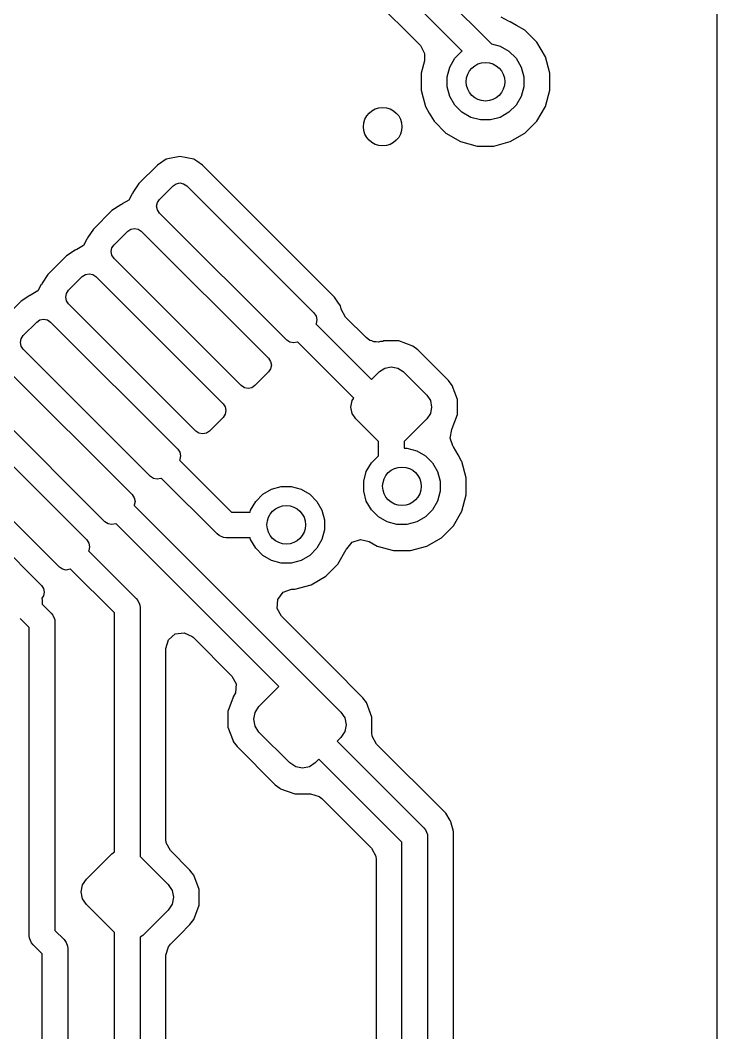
# Model space of a CAD drawing. Extents: x 2.65 to 6.49, y -4.64 to -1.62.
# Drawn here: x 6.2728 to 6.4862, y -3.2187 to -2.9083 of the extents above; entities that cross this region are included whole.
import ezdxf

# ---------------------------------------------------------------- set-up
doc = ezdxf.new("R2010")
doc.units = 0
doc.header["$MEASUREMENT"] = 0
doc.layers.add('BLACK', color=7, linetype='CONTINUOUS')

msp = doc.modelspace()

# ---------------------------------------------------------------- linework, layer by layer
at = {"layer": 'BLACK', "linetype": 'CONTINUOUS'}
for p, q in [((6.4862, -1.73242), (6.4862, -4.52742)), ((6.38554, -2.88391), (6.41716, -2.91552)), ((6.40824, -2.91775), (6.37882, -2.88833)), ((6.37214, -2.89281), (6.3954, -2.91607)), ((6.42236, -2.90864), (6.42017, -2.90738)), ((6.42296, -2.9088), (6.42236, -2.90864)), ((6.42486, -2.9099), (6.42296, -2.9088)), ((6.42296, -2.9088), (6.42296, -2.9088)), ((6.42745, -2.9114), (6.42486, -2.9099)), ((6.43112, -2.91507), (6.42745, -2.9114)), ((6.3954, -2.91607), (6.39672, -2.91848)), ((6.41716, -2.91552), (6.41987, -2.91625)), ((6.41987, -2.91625), (6.42254, -2.9178)), ((6.43372, -2.91956), (6.43112, -2.91507)), ((6.39672, -2.91848), (6.39666, -2.92078)), ((6.40444, -2.92265), (6.40598, -2.91998)), ((6.40598, -2.91998), (6.40816, -2.9178)), ((6.40816, -2.9178), (6.40824, -2.91775)), ((6.42254, -2.9178), (6.42472, -2.91998)), ((6.42472, -2.91998), (6.42627, -2.92265)), ((6.43506, -2.92457), (6.43372, -2.91956)), ((6.39666, -2.92078), (6.39565, -2.92457)), ((6.40364, -2.92562), (6.40444, -2.92265)), ((6.42627, -2.92265), (6.42706, -2.92562)), ((6.39565, -2.92457), (6.39565, -2.92457)), ((6.39565, -2.92457), (6.39565, -2.92976)), ((6.40364, -2.92871), (6.40364, -2.92562)), ((6.42706, -2.92562), (6.42706, -2.92871)), ((6.43506, -2.92976), (6.43506, -2.92457)), ((6.39565, -2.92976), (6.39628, -2.93211)), ((6.40444, -2.93169), (6.40364, -2.92871)), ((6.42706, -2.92871), (6.42627, -2.93169)), ((6.43372, -2.93477), (6.43506, -2.92976)), ((6.39628, -2.93211), (6.39699, -2.93477)), ((6.40598, -2.93436), (6.40444, -2.93169)), ((6.42627, -2.93169), (6.42472, -2.93436)), ((6.39699, -2.93477), (6.39815, -2.93677)), ((6.40816, -2.93654), (6.40598, -2.93436)), ((6.42472, -2.93436), (6.42254, -2.93654)), ((6.43112, -2.93926), (6.43372, -2.93477)), ((6.39815, -2.93677), (6.39959, -2.93926)), ((6.41083, -2.93808), (6.40816, -2.93654)), ((6.41381, -2.93888), (6.41083, -2.93808)), ((6.4169, -2.93888), (6.41381, -2.93888)), ((6.41987, -2.93808), (6.4169, -2.93888)), ((6.42254, -2.93654), (6.41987, -2.93808)), ((6.39959, -2.93926), (6.40326, -2.94293)), ((6.42745, -2.94293), (6.43112, -2.93926)), ((6.40326, -2.94293), (6.40775, -2.94553)), ((6.42296, -2.94553), (6.42745, -2.94293)), ((6.40775, -2.94553), (6.41276, -2.94687)), ((6.41276, -2.94687), (6.41276, -2.94687)), ((6.41276, -2.94687), (6.41795, -2.94687)), ((6.41795, -2.94687), (6.42296, -2.94553)), ((6.41795, -2.94687), (6.41795, -2.94687)), ((6.31752, -2.95093), (6.31484, -2.95272)), ((6.32175, -2.95009), (6.31752, -2.95093)), ((6.31752, -2.95093), (6.31752, -2.95093)), ((6.32599, -2.95093), (6.32175, -2.95009)), ((6.32175, -2.95009), (6.32175, -2.95009)), ((6.32689, -2.95154), (6.32599, -2.95093)), ((6.32599, -2.95093), (6.32599, -2.95093)), ((6.32867, -2.95272), (6.32689, -2.95154)), ((6.31484, -2.95272), (6.30915, -2.95841)), ((6.31484, -2.95272), (6.31484, -2.95272)), ((6.36915, -2.99321), (6.32867, -2.95272)), ((6.32867, -2.95272), (6.32867, -2.95272)), ((6.30915, -2.95841), (6.30736, -2.96109)), ((6.30915, -2.95841), (6.30915, -2.95841)), ((6.31549, -2.96324), (6.31967, -2.95906)), ((6.31967, -2.95906), (6.32062, -2.95842)), ((6.32062, -2.95842), (6.32175, -2.9582)), ((6.32175, -2.9582), (6.32288, -2.95842)), ((6.32288, -2.95842), (6.32384, -2.95906)), ((6.32384, -2.95906), (6.36282, -2.99804)), ((6.3061, -2.96347), (6.30404, -2.96464)), ((6.30712, -2.96151), (6.3061, -2.96347)), ((6.30718, -2.96154), (6.30712, -2.96151)), ((6.30736, -2.96109), (6.30718, -2.96154)), ((6.31485, -2.96419), (6.31549, -2.96324)), ((6.30092, -2.96664), (6.29523, -2.97233)), ((6.3036, -2.96485), (6.30092, -2.96664)), ((6.30361, -2.96485), (6.3036, -2.96485)), ((6.30371, -2.96483), (6.30361, -2.96485)), ((6.30383, -2.96475), (6.30371, -2.96483)), ((6.30405, -2.96467), (6.30383, -2.96475)), ((6.30404, -2.96464), (6.30405, -2.96467)), ((6.31462, -2.96532), (6.31485, -2.96419)), ((6.31485, -2.96645), (6.31462, -2.96532)), ((6.31549, -2.96741), (6.31485, -2.96645)), ((6.35446, -3.00639), (6.31549, -2.96741)), ((6.29523, -2.97233), (6.29344, -2.97501)), ((6.29523, -2.97233), (6.29523, -2.97233)), ((6.30157, -2.97716), (6.30575, -2.97298)), ((6.30575, -2.97298), (6.3067, -2.97234)), ((6.3067, -2.97234), (6.30783, -2.97212)), ((6.30783, -2.97212), (6.30896, -2.97234)), ((6.30896, -2.97234), (6.30992, -2.97298)), ((6.30992, -2.97298), (6.3489, -3.01195)), ((6.2932, -2.97543), (6.29218, -2.97738)), ((6.29326, -2.97546), (6.2932, -2.97543)), ((6.29344, -2.97501), (6.29326, -2.97546)), ((6.28968, -2.97877), (6.287, -2.98056)), ((6.28969, -2.97877), (6.28968, -2.97877)), ((6.28979, -2.97875), (6.28969, -2.97877)), ((6.28991, -2.97867), (6.28979, -2.97875)), ((6.29013, -2.97859), (6.28991, -2.97867)), ((6.29218, -2.97738), (6.29012, -2.97856)), ((6.29012, -2.97856), (6.29013, -2.97859)), ((6.30071, -2.97924), (6.30093, -2.97811)), ((6.30093, -2.98037), (6.30071, -2.97924)), ((6.30093, -2.97811), (6.30157, -2.97716)), ((6.287, -2.98056), (6.28131, -2.98625)), ((6.30157, -2.98133), (6.30093, -2.98037)), ((6.34054, -3.02031), (6.30157, -2.98133)), ((6.28131, -2.98625), (6.27952, -2.98893)), ((6.28765, -2.99108), (6.29183, -2.9869)), ((6.29183, -2.9869), (6.29278, -2.98626)), ((6.29278, -2.98626), (6.29391, -2.98603)), ((6.29391, -2.98603), (6.29504, -2.98626)), ((6.29504, -2.98626), (6.296, -2.9869)), ((6.296, -2.9869), (6.33498, -3.02587)), ((6.27826, -2.9913), (6.2762, -2.99248)), ((6.27928, -2.98935), (6.27826, -2.9913)), ((6.27934, -2.98938), (6.27928, -2.98935)), ((6.27952, -2.98893), (6.27934, -2.98938)), ((6.28701, -2.99203), (6.28765, -2.99108)), ((6.27308, -2.99448), (6.26739, -3.00017)), ((6.27576, -2.99269), (6.27308, -2.99448)), ((6.27577, -2.99269), (6.27576, -2.99269)), ((6.27587, -2.99267), (6.27577, -2.99269)), ((6.27599, -2.99259), (6.27587, -2.99267)), ((6.27621, -2.99251), (6.27599, -2.99259)), ((6.2762, -2.99248), (6.27621, -2.99251)), ((6.28679, -2.99316), (6.28701, -2.99203)), ((6.28701, -2.99429), (6.28679, -2.99316)), ((6.28765, -2.99525), (6.28701, -2.99429)), ((6.37016, -2.99472), (6.36915, -2.99321)), ((6.36915, -2.99321), (6.36915, -2.99321)), ((6.37095, -2.99589), (6.37016, -2.99472)), ((6.32663, -3.03423), (6.28765, -2.99525)), ((6.36282, -2.99804), (6.36346, -2.99899)), ((6.37113, -2.99681), (6.37095, -2.99589)), ((6.37114, -2.99689), (6.37113, -2.99681)), ((6.37246, -2.9993), (6.37114, -2.99689)), ((6.27373, -3.00499), (6.27791, -3.00082)), ((6.27791, -3.00082), (6.27887, -3.00018)), ((6.27887, -3.00018), (6.28, -2.99995)), ((6.28, -2.99995), (6.28113, -3.00018)), ((6.28113, -3.00018), (6.28208, -3.00082)), ((6.28208, -3.00082), (6.32106, -3.03979)), ((6.36346, -3.00125), (6.36337, -3.00138)), ((6.36346, -2.99899), (6.36368, -3.00012)), ((6.36368, -3.00012), (6.36346, -3.00125)), ((6.37877, -3.00561), (6.37246, -2.9993)), ((6.36337, -3.00138), (6.38045, -3.01846)), ((6.27287, -3.00708), (6.27309, -3.00595)), ((6.27309, -3.00821), (6.27287, -3.00708)), ((6.27309, -3.00595), (6.27373, -3.00499)), ((6.35542, -3.00703), (6.35446, -3.00639)), ((6.35655, -3.00725), (6.35542, -3.00703)), ((6.35768, -3.00703), (6.35655, -3.00725)), ((6.35781, -3.00694), (6.35768, -3.00703)), ((6.37504, -3.02418), (6.35781, -3.00694)), ((6.37988, -3.00645), (6.37877, -3.00561)), ((6.38054, -3.00659), (6.37988, -3.00645)), ((6.38115, -3.00692), (6.38054, -3.00659)), ((6.38187, -3.00688), (6.38115, -3.00692)), ((6.38257, -3.00703), (6.38187, -3.00688)), ((6.38321, -3.00679), (6.38257, -3.00703)), ((6.38389, -3.00675), (6.38321, -3.00679)), ((6.38421, -3.00663), (6.38389, -3.00675)), ((6.3888, -3.00663), (6.38421, -3.00663)), ((6.39311, -3.0082), (6.3888, -3.00663)), ((6.27373, -3.00917), (6.27309, -3.00821)), ((6.31271, -3.04814), (6.27373, -3.00917)), ((6.39462, -3.00937), (6.39311, -3.0082)), ((6.39311, -3.0082), (6.39311, -3.0082)), ((6.39463, -3.00937), (6.39462, -3.00937)), ((6.40402, -3.01876), (6.39463, -3.00937)), ((6.3489, -3.01195), (6.34954, -3.01291)), ((6.34954, -3.01291), (6.34976, -3.01404)), ((6.26816, -3.01474), (6.30714, -3.05371)), ((6.3489, -3.01613), (6.34472, -3.02031)), ((6.34954, -3.01517), (6.3489, -3.01613)), ((6.34976, -3.01404), (6.34954, -3.01517)), ((6.38045, -3.01846), (6.38288, -3.01603)), ((6.38288, -3.01603), (6.38454, -3.01492)), ((6.38454, -3.01492), (6.3865, -3.01453)), ((6.3865, -3.01453), (6.38846, -3.01492)), ((6.38846, -3.01492), (6.39012, -3.01603)), ((6.39012, -3.01603), (6.39736, -3.02326)), ((6.40518, -3.02028), (6.40402, -3.01876)), ((6.40402, -3.01876), (6.40402, -3.01876)), ((6.3415, -3.02095), (6.34054, -3.02031)), ((6.34263, -3.02117), (6.3415, -3.02095)), ((6.34376, -3.02095), (6.34263, -3.02117)), ((6.34472, -3.02031), (6.34376, -3.02095)), ((6.40675, -3.02459), (6.40518, -3.02028)), ((6.40518, -3.02028), (6.40518, -3.02028)), ((6.40518, -3.02028), (6.40518, -3.02028)), ((6.29879, -3.06206), (6.25981, -3.02309)), ((6.33498, -3.02587), (6.33562, -3.02683)), ((6.37415, -3.02688), (6.37454, -3.02493)), ((6.37454, -3.02493), (6.37504, -3.02418)), ((6.39736, -3.02326), (6.39847, -3.02493)), ((6.39847, -3.02493), (6.39886, -3.02688)), ((6.40675, -3.02918), (6.40675, -3.02459)), ((6.25424, -3.02866), (6.29322, -3.06763)), ((6.33562, -3.02909), (6.33498, -3.03005)), ((6.33562, -3.02683), (6.33584, -3.02796)), ((6.33584, -3.02796), (6.33562, -3.02909)), ((6.37454, -3.02884), (6.37415, -3.02688)), ((6.37565, -3.0305), (6.37454, -3.02884)), ((6.39847, -3.02884), (6.39736, -3.0305)), ((6.39886, -3.02688), (6.39847, -3.02884)), ((6.40518, -3.03349), (6.40675, -3.02918)), ((6.33498, -3.03005), (6.3308, -3.03423)), ((6.38257, -3.03742), (6.37565, -3.0305)), ((6.39736, -3.0305), (6.39044, -3.03742)), ((6.32758, -3.03487), (6.32663, -3.03423)), ((6.32871, -3.03509), (6.32758, -3.03487)), ((6.32984, -3.03487), (6.32871, -3.03509)), ((6.3308, -3.03423), (6.32984, -3.03487)), ((6.40449, -3.03645), (6.40504, -3.03375)), ((6.40504, -3.03375), (6.40507, -3.03369)), ((6.40507, -3.03369), (6.40518, -3.03349)), ((6.40518, -3.03349), (6.40518, -3.03349)), ((6.28487, -3.07598), (6.24589, -3.03701)), ((6.38257, -3.04182), (6.38257, -3.03742)), ((6.39044, -3.03742), (6.39044, -3.03947)), ((6.40539, -3.03879), (6.40449, -3.03645)), ((6.32106, -3.03979), (6.3217, -3.04075)), ((6.3217, -3.04075), (6.32192, -3.04188)), ((6.39044, -3.03947), (6.39131, -3.03947)), ((6.39131, -3.03947), (6.39428, -3.04027)), ((6.39428, -3.04027), (6.39695, -3.04181)), ((6.40537, -3.03881), (6.40539, -3.03879)), ((6.40545, -3.03894), (6.40537, -3.03881)), ((6.40548, -3.03901), (6.40545, -3.03894)), ((6.40553, -3.03908), (6.40548, -3.03901)), ((6.40696, -3.04155), (6.40553, -3.03908)), ((6.40553, -3.03908), (6.40553, -3.03908)), ((6.40805, -3.04344), (6.40696, -3.04155)), ((6.24032, -3.04258), (6.2793, -3.08155)), ((6.3217, -3.04301), (6.32162, -3.04313)), ((6.32162, -3.04313), (6.33754, -3.05906)), ((6.32192, -3.04188), (6.3217, -3.04301)), ((6.37885, -3.04666), (6.38039, -3.04399)), ((6.38039, -3.04399), (6.38257, -3.04182)), ((6.39695, -3.04181), (6.39913, -3.04399)), ((6.39913, -3.04399), (6.40068, -3.04666)), ((6.40813, -3.04358), (6.40805, -3.04344)), ((6.40947, -3.04859), (6.40813, -3.04358)), ((6.37805, -3.04964), (6.37885, -3.04666)), ((6.40068, -3.04666), (6.40147, -3.04964)), ((6.31366, -3.04879), (6.31271, -3.04814)), ((6.31479, -3.04901), (6.31366, -3.04879)), ((6.31592, -3.04879), (6.31479, -3.04901)), ((6.31605, -3.0487), (6.31592, -3.04879)), ((6.33312, -3.06578), (6.31605, -3.0487)), ((6.37805, -3.05272), (6.37805, -3.04964)), ((6.40147, -3.04964), (6.40147, -3.05272)), ((6.40947, -3.05378), (6.40947, -3.04859)), ((6.30714, -3.05371), (6.30778, -3.05467)), ((6.34496, -3.0558), (6.34714, -3.05362)), ((6.34714, -3.05362), (6.34981, -3.05208)), ((6.34981, -3.05208), (6.35279, -3.05128)), ((6.35279, -3.05128), (6.35587, -3.05128)), ((6.35587, -3.05128), (6.35885, -3.05208)), ((6.35885, -3.05208), (6.36152, -3.05362)), ((6.36152, -3.05362), (6.3637, -3.0558)), ((6.37885, -3.0557), (6.37805, -3.05272)), ((6.40147, -3.05272), (6.40068, -3.0557)), ((6.40813, -3.05879), (6.40947, -3.05378)), ((6.30778, -3.05693), (6.3077, -3.05705)), ((6.3077, -3.05705), (6.36128, -3.11064)), ((6.30778, -3.05467), (6.308, -3.0558)), ((6.308, -3.0558), (6.30778, -3.05693)), ((6.34342, -3.05847), (6.34496, -3.0558)), ((6.3637, -3.0558), (6.36524, -3.05847)), ((6.38039, -3.05837), (6.37885, -3.0557)), ((6.40068, -3.0557), (6.39913, -3.05837)), ((6.33754, -3.05906), (6.34326, -3.05906)), ((6.34326, -3.05906), (6.34342, -3.05847)), ((6.36524, -3.05847), (6.36604, -3.06145)), ((6.38257, -3.06055), (6.38039, -3.05837)), ((6.39913, -3.05837), (6.39695, -3.06055)), ((6.40553, -3.06328), (6.40813, -3.05879)), ((6.29974, -3.0627), (6.29879, -3.06206)), ((6.30087, -3.06293), (6.29974, -3.0627)), ((6.302, -3.0627), (6.30087, -3.06293)), ((6.30213, -3.06262), (6.302, -3.0627)), ((6.3521, -3.11259), (6.30213, -3.06262)), ((6.36604, -3.06145), (6.36604, -3.06453)), ((6.38524, -3.06209), (6.38257, -3.06055)), ((6.38822, -3.06289), (6.38524, -3.06209)), ((6.39131, -3.06289), (6.38822, -3.06289)), ((6.39428, -3.06209), (6.39131, -3.06289)), ((6.39695, -3.06055), (6.39428, -3.06209)), ((6.40186, -3.06695), (6.40553, -3.06328)), ((6.33372, -3.06627), (6.33312, -3.06578)), ((6.33514, -3.06685), (6.33372, -3.06627)), ((6.36604, -3.06453), (6.36524, -3.06751)), ((6.29322, -3.06763), (6.29386, -3.06859)), ((6.29386, -3.06859), (6.29408, -3.06972)), ((6.3359, -3.06693), (6.33514, -3.06685)), ((6.34326, -3.06693), (6.3359, -3.06693)), ((6.34342, -3.06751), (6.34326, -3.06693)), ((6.34496, -3.07018), (6.34342, -3.06751)), ((6.36524, -3.06751), (6.3637, -3.07018)), ((6.37286, -3.07033), (6.37447, -3.06834)), ((6.37447, -3.06834), (6.37708, -3.06747)), ((6.37708, -3.06747), (6.37969, -3.06812)), ((6.37969, -3.06812), (6.38216, -3.06954)), ((6.38216, -3.06954), (6.38717, -3.07089)), ((6.39236, -3.07089), (6.39737, -3.06954)), ((6.39737, -3.06954), (6.40186, -3.06695)), ((6.29386, -3.07085), (6.29378, -3.07097)), ((6.29378, -3.07097), (6.30839, -3.08559)), ((6.29408, -3.06972), (6.29386, -3.07085)), ((6.34714, -3.07236), (6.34496, -3.07018)), ((6.34981, -3.0739), (6.34714, -3.07236)), ((6.36152, -3.07236), (6.35885, -3.0739)), ((6.3637, -3.07018), (6.36152, -3.07236)), ((6.3701, -3.07509), (6.37269, -3.0706)), ((6.37269, -3.0706), (6.37274, -3.07048)), ((6.37269, -3.0706), (6.37269, -3.0706)), ((6.37274, -3.07048), (6.37281, -3.0704)), ((6.37281, -3.0704), (6.37285, -3.07032)), ((6.37285, -3.07032), (6.37286, -3.07033)), ((6.38717, -3.07089), (6.38717, -3.07089)), ((6.38717, -3.07089), (6.39236, -3.07089)), ((6.39236, -3.07089), (6.39236, -3.07089)), ((6.35279, -3.0747), (6.34981, -3.0739)), ((6.35587, -3.0747), (6.35279, -3.0747)), ((6.35885, -3.0739), (6.35587, -3.0747)), ((6.36643, -3.07876), (6.3701, -3.07509)), ((6.28582, -3.07662), (6.28487, -3.07598)), ((6.28695, -3.07685), (6.28582, -3.07662)), ((6.28808, -3.07662), (6.28695, -3.07685)), ((6.28821, -3.07654), (6.28808, -3.07662)), ((6.30167, -3.09), (6.28821, -3.07654)), ((6.36194, -3.08135), (6.36643, -3.07876)), ((6.2793, -3.08155), (6.27994, -3.08251)), ((6.35692, -3.0827), (6.36194, -3.08135)), ((6.27994, -3.08477), (6.27946, -3.08549)), ((6.27994, -3.08251), (6.28016, -3.08364)), ((6.28016, -3.08364), (6.27994, -3.08477)), ((6.35171, -3.08587), (6.35336, -3.08367)), ((6.35336, -3.08367), (6.35594, -3.08271)), ((6.35594, -3.08271), (6.35629, -3.0827)), ((6.35629, -3.0827), (6.35692, -3.0827)), ((6.35692, -3.0827), (6.35692, -3.0827)), ((6.27946, -3.08549), (6.27953, -3.08619)), ((6.27953, -3.08619), (6.27953, -3.08729)), ((6.27953, -3.08729), (6.28231, -3.09008)), ((6.30839, -3.08559), (6.30888, -3.08618)), ((6.30888, -3.08618), (6.30934, -3.0873)), ((6.30934, -3.0873), (6.30947, -3.0876)), ((6.30947, -3.0876), (6.30954, -3.08837)), ((6.35152, -3.08862), (6.35171, -3.08587)), ((6.28231, -3.09008), (6.2828, -3.09067)), ((6.2828, -3.09067), (6.28288, -3.09085)), ((6.28288, -3.09085), (6.28339, -3.09209)), ((6.30167, -3.16328), (6.30167, -3.09)), ((6.30954, -3.08837), (6.30954, -3.16469)), ((6.35284, -3.09103), (6.35152, -3.08862)), ((6.36825, -3.10644), (6.35284, -3.09103)), ((6.27559, -3.09449), (6.27281, -3.09171)), ((6.28339, -3.09209), (6.28346, -3.09286)), ((6.28346, -3.09286), (6.28346, -3.18735)), ((6.27559, -3.18898), (6.27559, -3.09449)), ((6.31821, -3.09824), (6.32029, -3.09644)), ((6.32029, -3.09644), (6.32301, -3.09605)), ((6.32301, -3.09605), (6.32552, -3.09719)), ((6.32552, -3.09719), (6.32577, -3.09743)), ((6.32577, -3.09743), (6.33769, -3.10935)), ((6.31744, -3.10088), (6.31821, -3.09824)), ((6.31744, -3.1594), (6.31744, -3.10088)), ((6.37772, -3.11592), (6.36825, -3.10644)), ((6.36825, -3.10644), (6.36825, -3.10644)), ((6.33769, -3.10935), (6.33901, -3.11176)), ((6.33901, -3.11176), (6.33881, -3.1145)), ((6.34597, -3.11872), (6.3521, -3.11259)), ((6.36128, -3.11064), (6.36145, -3.11085)), ((6.36145, -3.11085), (6.36156, -3.11092)), ((6.36156, -3.11092), (6.37103, -3.12039)), ((6.33808, -3.11581), (6.33647, -3.12025)), ((6.33811, -3.11577), (6.33808, -3.11581)), ((6.33808, -3.11581), (6.33808, -3.11581)), ((6.33881, -3.1145), (6.33811, -3.11577)), ((6.37781, -3.11604), (6.37772, -3.11592)), ((6.37772, -3.11592), (6.37772, -3.11592)), ((6.37892, -3.11748), (6.37781, -3.11604)), ((6.34478, -3.1205), (6.34597, -3.11872)), ((6.38054, -3.12192), (6.37892, -3.11748)), ((6.33647, -3.12025), (6.33647, -3.12498)), ((6.34436, -3.12261), (6.34478, -3.1205)), ((6.37103, -3.12039), (6.37222, -3.12217)), ((6.37222, -3.12217), (6.37264, -3.12428)), ((6.38054, -3.12673), (6.38054, -3.12192)), ((6.38054, -3.12192), (6.38054, -3.12192)), ((6.33647, -3.12498), (6.33801, -3.12921)), ((6.34478, -3.12472), (6.34436, -3.12261)), ((6.34597, -3.12651), (6.34478, -3.12472)), ((6.37264, -3.12428), (6.37222, -3.12639)), ((6.35544, -3.13598), (6.34597, -3.12651)), ((6.37103, -3.12818), (6.36991, -3.1293)), ((6.37222, -3.12639), (6.37103, -3.12818)), ((6.38065, -3.12777), (6.38054, -3.12673)), ((6.38197, -3.13018), (6.38065, -3.12777)), ((6.33801, -3.12921), (6.33808, -3.12942)), ((6.33808, -3.12942), (6.33808, -3.12942)), ((6.33808, -3.12942), (6.33808, -3.12942)), ((6.33808, -3.12942), (6.33928, -3.13098)), ((6.33928, -3.13098), (6.33928, -3.13098)), ((6.33928, -3.13098), (6.33928, -3.13098)), ((6.33928, -3.13098), (6.35097, -3.14267)), ((6.36991, -3.1293), (6.39648, -3.15587)), ((6.40317, -3.15138), (6.38197, -3.13018)), ((6.35723, -3.13717), (6.35544, -3.13598)), ((6.35934, -3.13759), (6.35723, -3.13717)), ((6.36145, -3.13717), (6.35934, -3.13759)), ((6.36323, -3.13598), (6.36145, -3.13717)), ((6.36435, -3.13486), (6.36323, -3.13598)), ((6.38976, -3.16028), (6.36435, -3.13486)), ((6.35097, -3.14267), (6.35097, -3.14267)), ((6.35097, -3.14267), (6.35097, -3.14267)), ((6.35097, -3.14267), (6.35236, -3.14374)), ((6.35236, -3.14374), (6.35253, -3.14387)), ((6.35253, -3.14387), (6.35697, -3.14548)), ((6.35697, -3.14548), (6.35697, -3.14548)), ((6.35697, -3.14548), (6.36178, -3.14548)), ((6.36178, -3.14548), (6.36442, -3.14626)), ((6.36442, -3.14626), (6.36524, -3.14691)), ((6.36524, -3.14691), (6.38044, -3.16212)), ((6.40317, -3.15139), (6.40317, -3.15138)), ((6.40449, -3.15367), (6.40317, -3.15139)), ((6.39648, -3.15587), (6.39697, -3.15646)), ((6.39697, -3.15646), (6.39756, -3.15788)), ((6.40473, -3.15408), (6.40449, -3.15367)), ((6.40552, -3.15704), (6.40473, -3.15408)), ((6.31755, -3.16044), (6.31744, -3.1594)), ((6.39756, -3.15788), (6.39764, -3.15865)), ((6.39764, -3.15865), (6.39764, -3.29882)), ((6.40553, -3.15709), (6.40552, -3.15704)), ((6.40553, -3.3), (6.40553, -3.15709)), ((6.31887, -3.16285), (6.31755, -3.16044)), ((6.38044, -3.16212), (6.38176, -3.16453)), ((6.38976, -3.29719), (6.38976, -3.16028)), ((6.29308, -3.17161), (6.30087, -3.16382)), ((6.30087, -3.16382), (6.30167, -3.16328)), ((6.30954, -3.16469), (6.31813, -3.17328)), ((6.32483, -3.16881), (6.31887, -3.16285)), ((6.38176, -3.16453), (6.38187, -3.16557)), ((6.38187, -3.16557), (6.38187, -3.27117)), ((6.32553, -3.16973), (6.32483, -3.16881)), ((6.32483, -3.16881), (6.32483, -3.16881)), ((6.29188, -3.1734), (6.29308, -3.17161)), ((6.32603, -3.17037), (6.32553, -3.16973)), ((6.32764, -3.17481), (6.32603, -3.17037)), ((6.29147, -3.17551), (6.29188, -3.1734)), ((6.31813, -3.17328), (6.31933, -3.17507)), ((6.31933, -3.17507), (6.31975, -3.17718)), ((6.32764, -3.17954), (6.32764, -3.17481)), ((6.29188, -3.17762), (6.29147, -3.17551)), ((6.29308, -3.17941), (6.29188, -3.17762)), ((6.31975, -3.17718), (6.31933, -3.17929)), ((6.30167, -3.188), (6.29308, -3.17941)), ((6.31813, -3.18108), (6.31034, -3.18887)), ((6.31933, -3.17929), (6.31813, -3.18108)), ((6.32603, -3.18398), (6.32764, -3.17954)), ((6.32483, -3.18555), (6.32603, -3.18398)), ((6.28346, -3.18735), (6.28625, -3.19013)), ((6.32181, -3.18856), (6.32483, -3.18555)), ((6.27567, -3.18974), (6.27559, -3.18898)), ((6.27625, -3.19116), (6.27567, -3.18974)), ((6.28625, -3.19013), (6.28674, -3.19073)), ((6.30167, -3.22071), (6.30167, -3.188)), ((6.31034, -3.18887), (6.30954, -3.1894)), ((6.30954, -3.1894), (6.30954, -3.22244)), ((6.31887, -3.19151), (6.32181, -3.18856)), ((6.27674, -3.19176), (6.27625, -3.19116)), ((6.27953, -3.19454), (6.27674, -3.19176)), ((6.28674, -3.19073), (6.28687, -3.19105)), ((6.28687, -3.19105), (6.28733, -3.19215)), ((6.28733, -3.19215), (6.2874, -3.19291)), ((6.2874, -3.19291), (6.2874, -3.22441)), ((6.31744, -3.19496), (6.31821, -3.19232)), ((6.31821, -3.19232), (6.31887, -3.19151)), ((6.27953, -3.22278), (6.27953, -3.19454)), ((6.31744, -3.224), (6.31744, -3.19496))]:
    msp.add_line(p, q, dxfattribs=at)
at = {"layer": 'BLACK'}
for centre in [(6.41535, -2.92717), (6.38386, -2.94094), (6.38976, -3.05118), (6.35433, -3.06299)]:
    msp.add_circle(centre, 0.00591, dxfattribs=at)

doc.saveas('drawing.dxf')
